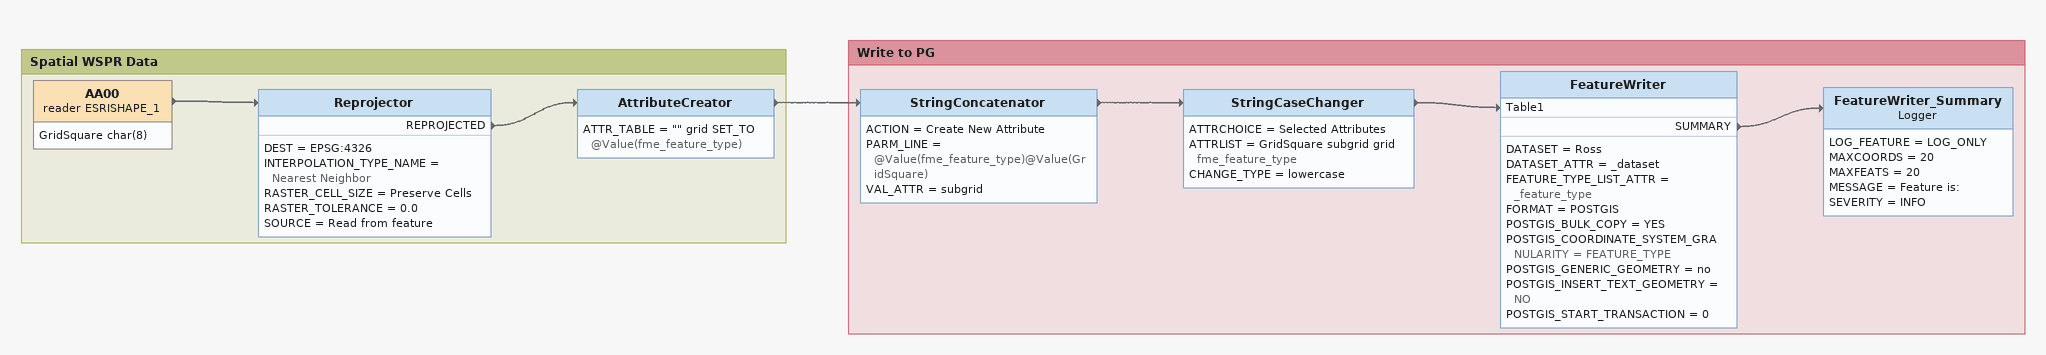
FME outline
Bookmark: Spatial WSPR Data
AA00 (reader ESRISHAPE_1)
    attributes: GridSquare char(8)
    -> Reprojector
Reprojector
    DEST = EPSG:4326
    INTERPOLATION_TYPE_NAME = Nearest Neighbor
    RASTER_CELL_SIZE = Preserve Cells
    RASTER_TOLERANCE = 0.0
    SOURCE = Read from feature
    REPROJECTED -> AttributeCreator
AttributeCreator
    ATTR_TABLE = "" grid SET_TO @Value(fme_feature_type)
    -> StringConcatenator

Bookmark: Write to PG
StringConcatenator
    ACTION = Create New Attribute
    PARM_LINE = @Value(fme_feature_type)@Value(GridSquare)
    VAL_ATTR = subgrid
    -> StringCaseChanger
StringCaseChanger
    ATTRCHOICE = Selected Attributes
    ATTRLIST = GridSquare subgrid grid fme_feature_type
    CHANGE_TYPE = lowercase
    -> FeatureWriter [Table1]
FeatureWriter
    DATASET = Ross
    DATASET_ATTR = _dataset
    FEATURE_TYPE_LIST_ATTR = _feature_type
    FORMAT = POSTGIS
    POSTGIS_BULK_COPY = YES
    POSTGIS_COORDINATE_SYSTEM_GRANULARITY = FEATURE_TYPE
    POSTGIS_GENERIC_GEOMETRY = no
    POSTGIS_INSERT_TEXT_GEOMETRY = NO
    POSTGIS_START_TRANSACTION = 0
    SUMMARY -> FeatureWriter_Summary
FeatureWriter_Summary: Logger
    LOG_FEATURE = LOG_ONLY
    MAXCOORDS = 20
    MAXFEATS = 20
    MESSAGE = Feature is:
    SEVERITY = INFO
